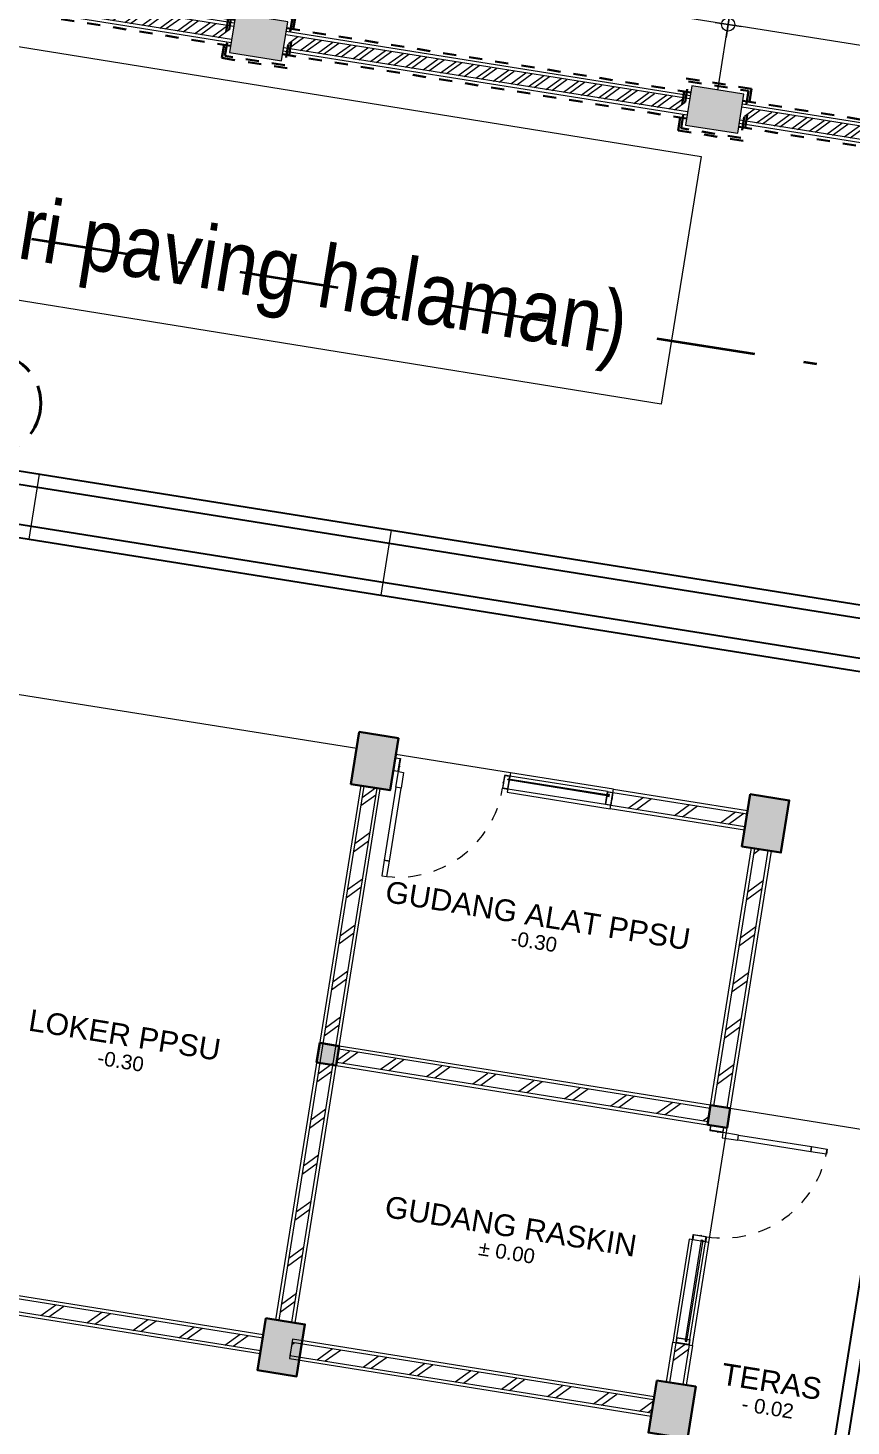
# Model space of a CAD drawing. Header units: millimetres. Extents: x -11 to 1625, y -267 to 195.
# Drawn here: x 855.24 to 861.47, y 86.19 to 96.79 of the extents above; entities that cross this region are included whole.
import ezdxf
from ezdxf.enums import TextEntityAlignment as Align

# ---------------------------------------------------------------- set-up
doc = ezdxf.new("R2010")
doc.units = ezdxf.units.MM
for name, pattern in [('DASHDOT', [1, 0.5, -0.25, 0, -0.25]), ('DASHED2', [0.375, 0.25, -0.125]), ('HIDDEN', [0.375, 0.25, -0.125])]:
    doc.linetypes.add(name, pattern=pattern)
for name, color, linetype, lineweight in [('1', 1, 'Continuous', 40), ('ars', 11, 'Continuous', 5), ('CONCRETE', 8, 'Continuous', 5), ('dinding', 5, 'Continuous', 15), ('GSB', 1, 'DASHDOT', 35), ('KOLOM', 1, 'Continuous', 30), ('KUSEN', 30, 'Continuous', 15), ('lan', 7, 'Continuous', 15), ('not', 7, 'Continuous', 20), ('PAGAR', 4, 'Continuous', 18), ('sol kol', 8, 'Continuous', 0), ('TEXT KETERANGAN', 7, 'Continuous', 9), ('u', 6, 'Continuous', 20)]:
    doc.layers.add(name, color=color, linetype=linetype, lineweight=lineweight)
doc.styles.add('ISO', font='arial.ttf', dxfattribs={"width": 0.85})
doc.styles.get("Standard").update_dxf_attribs({"font": 'ARIALUNI.TTF'})
doc.dimstyles.new('SK100', dxfattribs={"dimtxt": 0.25, "dimasz": 0.1, "dimexe": 0.1, "dimexo": 0, "dimgap": 0.15, "dimtad": 1, "dimdec": 0, "dimlfac": 100, "dimzin": 12, "dimdsep": 46, "dimtxsty": 'Standard', "dimblk": 'BULAT', "dimcen": 0.1, "dimclrd": 256, "dimclre": 256, "dimclrt": 256, "dimadec": 0, "dimazin": 3, "dimtfac": 1, "dimtdec": 0, "dimtofl": 0, "dimtmove": 0, "dimatfit": 3, "dimldrblk": 'BULAT', "dimfxl": 0, "dimtolj": 1, "dimtzin": 0, "dimlwd": -1, "dimlwe": -1, "dimarcsym": 0})
pattern_1 = [(45, (-0.5, 0), (-0.1767767, 0.1767767), []), (45, (-0.4375, 0), (-0.1767767, 0.1767767), [])]
pattern_2 = [(45, (-1.5, 0), (-0.1767767, 0.1767767), []), (45, (-1.4375, 0), (-0.1767767, 0.1767767), [])]

# ---------------------------------------------------------------- blocks, each defined once
blk = doc.blocks.new('NOTASI RUANG')
at = {"layer": 'not'}
for height, p in [(0.26, (-0.011, 0.3)), (0.175, (-0.009, -0.017))]:
    blk.add_attdef('RUANG', text='', height=height, dxfattribs=at).set_placement(p, align=Align.MIDDLE_CENTER)
blk = doc.blocks.new('KP')
at = {"layer": 'KOLOM'}
blk.add_lwpolyline([(0.075, -0.075), (-0.075, -0.075), (-0.075, 0.075), (0.075, 0.075), (0.075, -0.075)], dxfattribs=at)
blk = doc.blocks.new('K1')
at = {"layer": 'KOLOM'}
blk.add_lwpolyline([(0.2, 0.15), (-0.2, 0.15), (-0.2, -0.15), (0.2, -0.15), (0.2, 0.15)], dxfattribs=at)
blk = doc.blocks.new('DENAH LANTAI DASAR')
at = {"layer": 'ars'}
h = blk.add_hatch(dxfattribs=at)
h.set_pattern_fill('TEMBOK', color=256, scale=0.25)
h.set_pattern_definition(pattern_1)
h.paths.add_polyline_path([(11.85, 14.2), (10.82, 14.2), (10.82, 14.3), (11.85, 14.3)])
h = blk.add_hatch(dxfattribs=at)
h.set_pattern_fill('TEMBOK', color=256, scale=0.25)
h.set_pattern_definition(pattern_1)
h.paths.add_polyline_path([(9.05, 9.95), (9.05, 14.05), (8.95, 14.05), (8.95, 9.95)])
h = blk.add_hatch(dxfattribs=at)
h.set_pattern_fill('TEMBOK', color=256, scale=0.25)
h.set_pattern_definition(pattern_2)
h.paths.add_polyline_path([(12.05, 14.05), (12.05, 12.075), (11.95, 12.075), (11.95, 14.05)])
h = blk.add_hatch(dxfattribs=at)
h.set_pattern_fill('TEMBOK', color=256, scale=0.25)
h.set_pattern_definition(pattern_1)
h.paths.add_polyline_path([(11.925, 12.05), (9.075, 12.05), (9.075, 11.95), (11.925, 11.95)])
h = blk.add_hatch(dxfattribs=at)
h.set_pattern_fill('TEMBOK', color=256, scale=0.25)
h.set_pattern_definition(pattern_2)
h.paths.add_polyline_path([(12.05, 10.255), (12.05, 9.95), (11.95, 9.95), (11.95, 10.255)])
h = blk.add_hatch(dxfattribs=at)
h.set_pattern_fill('TEMBOK', color=256, scale=0.25)
h.set_pattern_definition(pattern_1)
h.paths.add_polyline_path([(8.85, 9.7), (6.15, 9.7), (6.15, 9.8), (8.85, 9.8)])
h = blk.add_hatch(dxfattribs=at)
h.set_pattern_fill('TEMBOK', color=256, scale=0.25)
h.set_pattern_definition(pattern_1)
h.paths.add_polyline_path([(11.85, 9.8), (9.075, 9.8), (9.075, 9.7), (11.85, 9.7)])
at = {"layer": 'sol kol'}
for points in [[(8.85, 14.45), (8.85, 14.05), (9.15, 14.05), (9.15, 14.45)], [(11.85, 14.45), (11.85, 14.05), (12.15, 14.05), (12.15, 14.45)], [(8.925, 12.075), (9.075, 12.075), (9.075, 11.925), (8.925, 11.925)], [(11.925, 12.075), (12.075, 12.075), (12.075, 11.925), (11.925, 11.925)], [(8.85, 9.95), (8.85, 9.55), (9.15, 9.55), (9.15, 9.95)], [(11.85, 9.95), (11.85, 9.55), (12.15, 9.55), (12.15, 9.95)]]:
    blk.add_hatch(color=256, dxfattribs=at).paths.add_polyline_path(points)
for p, q in [((-12.75, 16), (13.75, 16)), ((-3.65, 15.9), (6.15, 15.9)), ((6.15, 15.9), (13.65, 15.9)), ((-3.65, 15.6), (6.15, 15.6)), ((6.15, 15.6), (13.35, 15.6)), ((13.35, 15.6), (13.35, 1.9)), ((-12.25, 15.5), (6.15, 15.5)), ((6.15, 15.5), (13.25, 15.5)), ((13.25, 15.5), (13.25, 2))]:
    blk.add_line(p, q)
at = {"layer": 'ars'}
for points in [[(11.85, 14.2), (10.82, 14.2), (10.82, 14.3), (11.85, 14.3)], [(9.05, 9.95), (9.05, 14.05), (8.95, 14.05), (8.95, 9.95)], [(12.05, 14.05), (12.05, 12.075), (11.95, 12.075), (11.95, 14.05)], [(11.925, 12.05), (9.075, 12.05), (9.075, 11.95), (11.925, 11.95)], [(12.05, 10.255), (12.05, 9.95), (11.95, 9.95), (11.95, 10.255)], [(8.85, 9.7), (6.15, 9.7), (6.15, 9.8), (8.85, 9.8)], [(11.85, 9.8), (9.075, 9.8), (9.075, 9.7), (11.85, 9.7)]]:
    blk.add_lwpolyline(points, close=True, dxfattribs=at)
at = {"layer": 'dinding'}
for points in [[(11.85, 14.175), (10.82, 14.175), (10.82, 14.325), (11.85, 14.325)], [(9.075, 9.95), (9.075, 14.05), (8.925, 14.05), (8.925, 9.95)], [(12.075, 14.05), (12.075, 12.075), (11.925, 12.075), (11.925, 14.05)], [(11.925, 12.075), (9.075, 12.075), (9.075, 11.925), (11.925, 11.925)], [(12.075, 10.255), (12.075, 9.95), (11.925, 9.95), (11.925, 10.255)], [(8.85, 9.675), (6.15, 9.675), (6.15, 9.825), (8.85, 9.825)], [(11.85, 9.825), (9.075, 9.825), (9.075, 9.675), (11.85, 9.675)]]:
    blk.add_lwpolyline(points, close=True, dxfattribs=at)
at = {"layer": 'KUSEN'}
for p, q in [((10.78, 14.3), (10.03, 14.3)), ((10.78, 14.278), (10.78, 14.3)), ((10.78, 14.3), (10.82, 14.3)), ((10.781, 14.278), (10.78, 14.278)), ((10.78, 14.2), (10.78, 14.267)), ((10.78, 14.267), (10.781, 14.267)), ((10.781, 14.276), (10.781, 14.278)), ((10.783, 14.276), (10.781, 14.276)), ((10.781, 14.267), (10.781, 14.27)), ((10.781, 14.27), (10.783, 14.27)), ((10.782, 14.298), (10.818, 14.298)), ((10.782, 14.28), (10.782, 14.298)), ((10.797, 14.28), (10.782, 14.28)), ((10.782, 14.202), (10.782, 14.265)), ((10.782, 14.265), (10.797, 14.265)), ((10.785, 14.278), (10.783, 14.276)), ((10.783, 14.27), (10.785, 14.267)), ((10.795, 14.278), (10.785, 14.278)), ((10.785, 14.267), (10.795, 14.267)), ((10.795, 14.267), (10.795, 14.278)), ((10.797, 14.265), (10.797, 14.28)), ((10.818, 14.298), (10.818, 14.202)), ((10.82, 14.3), (10.82, 14.244)), ((10.82, 14.244), (10.82, 14.242)), ((10.82, 14.242), (10.82, 14.24)), ((10.82, 14.24), (10.82, 14.2)), ((10.78, 14.2), (10.03, 14.2)), ((10.82, 14.2), (10.78, 14.2)), ((10.818, 14.202), (10.782, 14.202)), ((11.95, 10.295), (11.95, 11.045)), ((12.05, 10.295), (12.05, 11.045)), ((11.95, 10.255), (11.95, 10.295)), ((11.95, 10.295), (12.017, 10.295)), ((11.952, 10.257), (11.952, 10.293)), ((11.952, 10.293), (12.015, 10.293)), ((12.015, 10.293), (12.015, 10.278)), ((12.017, 10.295), (12.017, 10.294)), ((12.017, 10.294), (12.019, 10.294)), ((12.019, 10.292), (12.017, 10.29)), ((12.017, 10.29), (12.017, 10.28)), ((12.019, 10.294), (12.019, 10.292)), ((12.026, 10.292), (12.026, 10.294)), ((12.026, 10.294), (12.028, 10.294)), ((12.028, 10.29), (12.026, 10.292)), ((12.028, 10.294), (12.028, 10.295)), ((12.028, 10.295), (12.05, 10.295)), ((12.028, 10.28), (12.028, 10.29)), ((12.03, 10.278), (12.03, 10.293)), ((12.03, 10.293), (12.048, 10.293)), ((12.048, 10.293), (12.048, 10.257)), ((12.05, 10.295), (12.05, 10.255)), ((11.99, 10.255), (11.95, 10.255)), ((12.048, 10.257), (11.952, 10.257)), ((11.992, 10.255), (11.99, 10.255)), ((11.994, 10.255), (11.992, 10.255)), ((12.05, 10.255), (11.994, 10.255)), ((12.015, 10.278), (12.03, 10.278)), ((12.017, 10.28), (12.028, 10.28))]:
    blk.add_line(p, q, dxfattribs=at)
for points in [[(9.195, 14.24), (9.19, 14.24), (9.19, 14.239), (9.19, 14.2), (9.15, 14.2), (9.15, 14.3), (9.19, 14.3), (9.19, 14.244), (9.195, 14.242)], [(9.188, 14.298), (9.152, 14.298), (9.152, 14.202), (9.188, 14.202)], [(9.985, 14.24), (9.99, 14.24), (9.99, 14.239), (9.99, 14.2), (10.03, 14.2), (10.03, 14.3), (9.99, 14.3), (9.99, 14.244), (9.985, 14.242)], [(9.992, 14.298), (10.028, 14.298), (10.028, 14.202), (9.992, 14.202)], [(10.795, 14.277), (10.795, 14.268), (10.02, 14.268), (10.02, 14.277)], [(9.19, 14.2), (9.23, 14.2), (9.23, 14.08), (9.19, 14.08)], [(9.19, 13.52), (9.23, 13.52), (9.23, 14.08), (9.19, 14.08)], [(9.19, 13.4), (9.23, 13.4), (9.23, 13.52), (9.19, 13.52)], [(12.01, 11.88), (12.01, 11.885), (12.011, 11.885), (12.05, 11.885), (12.05, 11.925), (11.95, 11.925), (11.95, 11.885), (12.006, 11.885), (12.008, 11.88)], [(11.952, 11.887), (11.952, 11.923), (12.048, 11.923), (12.048, 11.887)], [(12.05, 11.885), (12.05, 11.845), (12.17, 11.845), (12.17, 11.885)], [(12.73, 11.885), (12.73, 11.845), (12.17, 11.845), (12.17, 11.885)], [(12.85, 11.885), (12.85, 11.845), (12.73, 11.845), (12.73, 11.885)], [(12.01, 11.09), (12.01, 11.085), (12.011, 11.085), (12.05, 11.085), (12.05, 11.045), (11.95, 11.045), (11.95, 11.085), (12.006, 11.085), (12.008, 11.09)], [(11.952, 11.083), (11.952, 11.047), (12.048, 11.047), (12.048, 11.083)], [(12.027, 10.28), (12.018, 10.28), (12.018, 11.055), (12.027, 11.055)]]:
    blk.add_lwpolyline(points, close=True, dxfattribs=at)
at = {"layer": 'KUSEN', "linetype": 'HIDDEN', "ltscale": 0.3}
for points in [[(9.99, 14.2, -0.414214), (9.19, 13.4, -1.303225)], [(12.05, 11.085, 0.414214), (12.85, 11.885, 1.303225)]]:
    blk.add_lwpolyline(points, format="xyb", dxfattribs=at)
at = {"layer": 'lan'}
for p, q in [((6.15, 15.5), (6.15, 16)), ((8.85, 15.5), (8.85, 16)), ((6.15, 14.325), (8.85, 14.325)), ((10.03, 14.325), (9.15, 14.325)), ((12.075, 12.075), (13.25, 12.075)), ((12.075, 11.045), (12.075, 11.925))]:
    blk.add_line(p, q, dxfattribs=at)
for points in [[(10.82, 14.325), (10.03, 14.325), (10.03, 14.175), (10.82, 14.175)], [(12.075, 10.255), (12.075, 11.045), (11.925, 11.045), (11.925, 10.255)]]:
    blk.add_lwpolyline(points, close=True, dxfattribs=at)
ref = blk.add_blockref('NOTASI RUANG', (10.413, 13.101), dxfattribs=dict(xscale=0.6323962268195373, yscale=0.6323962268195373, zscale=0.6323962268195373))
ref.add_attrib('RUANG', '-0.30', dxfattribs={"layer": 'not', "height": 0.1108}).set_placement((10.407, 13.09), align=Align.MIDDLE_CENTER)
ref.add_attrib('RUANG', 'GUDANG ALAT PPSU', dxfattribs={"layer": 'not', "height": 0.16432}).set_placement((10.406, 13.29), align=Align.MIDDLE_CENTER)
ref = blk.add_blockref('NOTASI RUANG', (7.463, 11.713), dxfattribs=dict(xscale=0.6323962268195373, yscale=0.6323962268195373, zscale=0.6323962268195373))
ref.add_attrib('RUANG', '-0.30', dxfattribs={"layer": 'not', "height": 0.1108}).set_placement((7.457, 11.702), align=Align.MIDDLE_CENTER)
ref.add_attrib('RUANG', 'LOKER PPSU', dxfattribs={"layer": 'not', "height": 0.1643}).set_placement((7.456, 11.902), align=Align.MIDDLE_CENTER)
ref = blk.add_blockref('NOTASI RUANG', (10.581, 10.742), dxfattribs=dict(xscale=0.6323962268195373, yscale=0.6323962268195373, zscale=0.6323962268195373))
ref.add_attrib('RUANG', '%%P 0.00', dxfattribs={"layer": 'not', "height": 0.1108}).set_placement((10.575, 10.731), align=Align.MIDDLE_CENTER)
ref.add_attrib('RUANG', 'GUDANG RASKIN', dxfattribs={"layer": 'not', "height": 0.16432}).set_placement((10.574, 10.931), align=Align.MIDDLE_CENTER)
ref = blk.add_blockref('NOTASI RUANG', (12.719, 9.89), dxfattribs=dict(xscale=0.6323962268195373, yscale=0.6323962268195373, zscale=0.6323962268195373))
ref.add_attrib('RUANG', '- 0.02', dxfattribs={"layer": 'not', "height": 0.1108}).set_placement((12.713, 9.879), align=Align.MIDDLE_CENTER)
ref.add_attrib('RUANG', 'TERAS', dxfattribs={"layer": 'not', "height": 0.1643}).set_placement((12.711, 10.079), align=Align.MIDDLE_CENTER)
at = {"layer": 'KOLOM'}
for name, p, rotation in [('K1', (9, 14.25), 90), ('K1', (12, 14.25), 90), ('KP', (9, 12), 180), ('KP', (12, 12), 180), ('K1', (9, 9.75), 90), ('K1', (12, 9.75), 90)]:
    blk.add_blockref(name, p, dxfattribs=dict(at, rotation=rotation))
blk = doc.blocks.new('BULAT')
for p, q in [((-1, 0), (1, 0)), ((0, -1), (0, 1))]:
    blk.add_line(p, q)
blk.add_circle((0, 0), 0.5)
blk = doc.blocks.new('*D3293')
at = {"layer": 'Defpoints', "color": 0}
for p in [(835.789, 100.341), (871.199, 95.678), (871.031, 94.64)]:
    blk.add_point(p, dxfattribs=at)
at = {"layer": 'u'}
for p, q in [((835.789, 100.341), (835.973, 101.477)), ((836.056, 101.362), (871.1, 95.694)), ((871.031, 94.64), (871.215, 95.776))]:
    blk.add_line(p, q, dxfattribs=at)
at = {"layer": 'u', "xscale": 0.1, "yscale": 0.1, "zscale": 0.1}
for p, rotation in [((835.957, 101.378), 170.8113415547751), ((871.199, 95.678), 350.8113415547751)]:
    blk.add_blockref('BULAT', p, dxfattribs=dict(at, rotation=rotation))
at = {"layer": 'u', "insert": (853.622, 98.802), "char_height": 0.25, "attachment_point": 5, "rotation": 350.8113}
blk.add_mtext('\\A1;3570', dxfattribs=at)
blk = doc.blocks.new('PAGAR TYPE-B')
at = {"layer": 'ars'}
h = blk.add_hatch(dxfattribs=at)
h.set_pattern_fill('ANSI32', color=256, scale=0.01, style=0)
h.set_pattern_definition([(45, (-1.52, 0.075), (-0.067352, 0.067352), []), (45, (-1.4751, 0.075), (-0.067352, 0.067352), [])])
h.paths.add_polyline_path([(-1.52, 0.175), (-1.52, 0.075), (1.52, 0.075), (1.52, 0.175)])
at = {"layer": 'CONCRETE'}
for points in [[(-1.95, -0.025), (-1.55, -0.025), (-1.55, 0.275), (-1.95, 0.275)], [(1.55, -0.025), (1.95, -0.025), (1.95, 0.275), (1.55, 0.275)]]:
    blk.add_hatch(color=256, dxfattribs=at).paths.add_polyline_path(points)
at = {"layer": 'dinding'}
for p, q in [((1.55, 0.2), (-1.55, 0.2)), ((1.55, 0.05), (-1.55, 0.05))]:
    blk.add_line(p, q, dxfattribs=at)
for points in [[(-1.95, -0.025), (-1.55, -0.025), (-1.55, 0.275), (-1.95, 0.275)], [(1.55, -0.025), (1.95, -0.025), (1.95, 0.275), (1.55, 0.275)]]:
    blk.add_lwpolyline(points, close=True, dxfattribs=at)
at = {"layer": 'KOLOM', "linetype": 'DASHED2', "ltscale": 0.25}
for p, q in [((1.55, 0.225), (-1.55, 0.225)), ((1.55, 0.025), (-1.55, 0.025))]:
    blk.add_line(p, q, dxfattribs=at)
for points in [[(-1.5, -0.075), (-2, -0.075), (-2, 0.325), (-1.5, 0.325)], [(2, -0.075), (1.5, -0.075), (1.5, 0.325), (2, 0.325)], [(-1.52, -0.055), (-1.98, -0.055), (-1.98, 0.305), (-1.52, 0.305)], [(1.98, -0.055), (1.52, -0.055), (1.52, 0.305), (1.98, 0.305)]]:
    blk.add_lwpolyline(points, close=True, dxfattribs=at)
at = {"layer": 'PAGAR'}
for p, q in [((1.55, 0.175), (-1.55, 0.175)), ((1.55, 0.075), (-1.55, 0.075))]:
    blk.add_line(p, q, dxfattribs=at)
blk = doc.blocks.new('*D3297')
at = {"layer": 'Defpoints', "color": 0}
for p in [(860.543, 96.818), (860.464, 96.321), (863.921, 95.771)]:
    blk.add_point(p, dxfattribs=at)
at = {"layer": 'u'}
for p, q in [((860.464, 96.321), (860.559, 96.916)), ((863.901, 96.283), (860.642, 96.802)), ((863.921, 95.771), (864.016, 96.366))]:
    blk.add_line(p, q, dxfattribs=at)
at = {"layer": 'u', "xscale": 0.1, "yscale": 0.1, "zscale": 0.1}
for p, rotation in [((860.543, 96.818), 170.9597525756951), ((864, 96.268), 350.9597525756952)]:
    blk.add_blockref('BULAT', p, dxfattribs=dict(at, rotation=rotation))
at = {"layer": 'u', "insert": (862.315, 96.817), "char_height": 0.25, "attachment_point": 5, "rotation": 350.9598}
blk.add_mtext('\\A1;350', dxfattribs=at)
blk = doc.blocks.new('*D3298')
at = {"layer": 'Defpoints', "color": 0}
for p in [(857.087, 97.367), (857.008, 96.871), (860.464, 96.321)]:
    blk.add_point(p, dxfattribs=at)
at = {"layer": 'u'}
for p, q in [((857.008, 96.871), (857.103, 97.466)), ((860.445, 96.833), (857.186, 97.352)), ((860.464, 96.321), (860.559, 96.916))]:
    blk.add_line(p, q, dxfattribs=at)
at = {"layer": 'u', "xscale": 0.1, "yscale": 0.1, "zscale": 0.1}
for p, rotation in [((857.087, 97.367), 170.9597525756951), ((860.543, 96.818), 350.9597525756952)]:
    blk.add_blockref('BULAT', p, dxfattribs=dict(at, rotation=rotation))
at = {"layer": 'u', "insert": (858.859, 97.367), "char_height": 0.25, "attachment_point": 5, "rotation": 350.9598}
blk.add_mtext('\\A1;350', dxfattribs=at)

msp = doc.modelspace()

# ---------------------------------------------------------------- linework, layer by layer
at = {"layer": '1', "linetype": 'DASHED2', "lineweight": 40}
msp.add_circle((854.9540835, 93.9465453), 0.3795935, dxfattribs=at)
at = {"layer": 'GSB', "ltscale": 1.5}
msp.add_line((873.3864621, 92.3036126), (832.9905765, 98.7405441), dxfattribs=at)
at = {"layer": 'TEXT KETERANGAN', "color": 6}
msp.add_lwpolyline([(848.199202, 97.7772686), (860.3385165, 95.8166009), (860.0353982, 93.9398685), (847.8960837, 95.9005361)], close=True, dxfattribs=at)

# ---------------------------------------------------------------- block references
for name, p, rotation in [('PAGAR TYPE-B', (855.2364014, 96.8742748), 350.9597525756608), ('PAGAR TYPE-B', (858.6929252, 96.324326), 350.9597525756608), ('DENAH LANTAI DASAR', (846.7330622, 78.5767965), 350.9462507932595), ('PAGAR TYPE-B', (862.1494489, 95.7743772), 350.9597525756608)]:
    msp.add_blockref(name, p, dxfattribs=dict(rotation=rotation))

# ---------------------------------------------------------------- texts
at = {"layer": 'TEXT KETERANGAN', "style": 'ISO', "width": 0.85}
msp.add_text('(Pagar tembok T=200 cm dari paving halaman)', height=0.476270163, rotation=350.82516999, dxfattribs=at).set_placement((848.0539541, 96.194289))

# ---------------------------------------------------------------- dimensions: what is measured, and where the dimension line sits
at = {"layer": 'u'}
dim = msp.add_aligned_dim(p1=(835.7889417, 100.3405698), p2=(871.030842, 94.6397863), distance=1.0513101, dimstyle='SK100', dxfattribs=at)
dim.commit()
dim.dimension.update_dxf_attribs({"geometry": '*D3293', "text_midpoint": (853.6221205, 98.8021623)})
for p1, p2, picture, middle in [((860.4643973, 96.3209356), (857.0078735, 96.8708844), '*D3298', (858.8587852, 97.3667854)), ((863.920921, 95.7709868), (860.4643973, 96.3209356), '*D3297', (862.315309, 96.8168366))]:
    dim = msp.add_aligned_dim(p1=p1, p2=p2, distance=-0.502843, dimstyle='SK100', override={"dimdec": 1}, dxfattribs=at)
    dim.commit()
    dim.dimension.update_dxf_attribs({"geometry": picture, "text_midpoint": middle})

doc.saveas('drawing.dxf')
